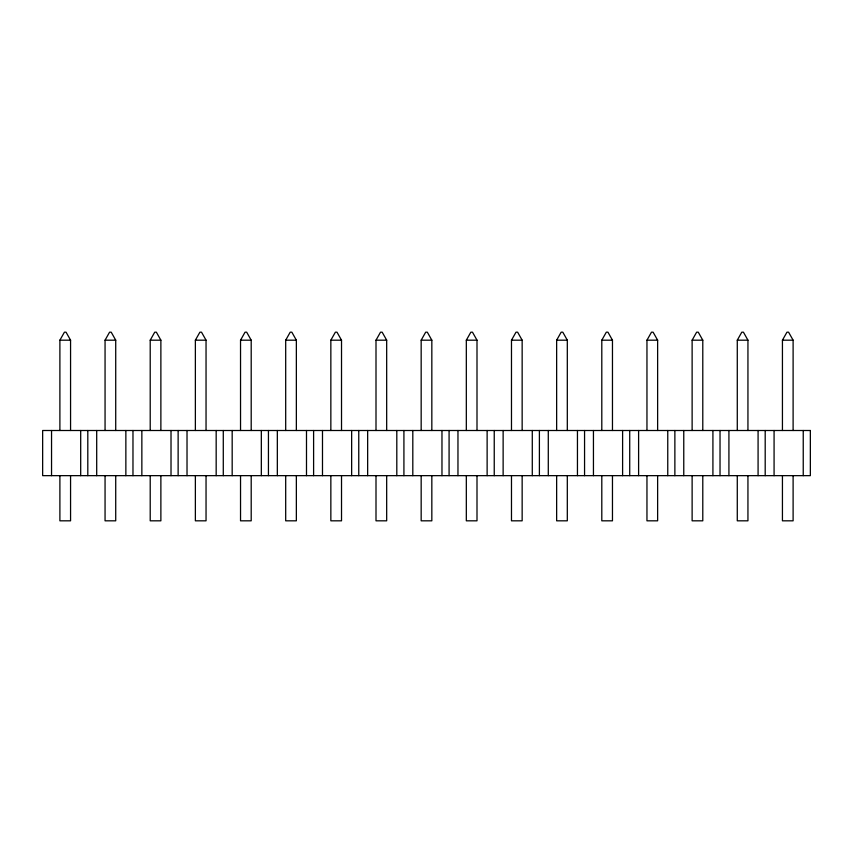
<?xml version="1.0" encoding="UTF-8"?>
<svg xmlns="http://www.w3.org/2000/svg" width="853" height="853" viewBox="0 0 853 853"><rect width="100%" height="100%" fill="white"/><g stroke="black" fill="none" stroke-linecap="round" stroke-linejoin="round"><path stroke-width="1.28" d="M59.891 430.498L59.891 340.187L64.412 332.18L66.044 332.18L70.564 340.187L70.564 430.498M105.058 430.498L105.058 340.187L109.568 332.18L111.21 332.18L115.72 340.187L115.72 430.498M150.213 430.498L150.213 340.187L154.734 332.18L156.366 332.18L160.876 340.187L160.876 430.498M195.369 430.498L195.369 340.187L199.89 332.18L201.521 332.18L206.042 340.187L206.042 430.498M240.535 430.498L240.535 340.187L245.046 332.18L246.688 332.18L251.198 340.187L251.198 430.498M285.691 430.498L285.691 340.187L290.201 332.18L291.843 332.18L296.354 340.187L296.354 430.498M330.847 430.498L330.847 340.187L335.368 332.18L336.999 332.18L341.52 340.187L341.52 430.498M376.002 430.498L376.002 340.187L380.523 332.18L382.155 332.18L386.676 340.187L386.676 430.498M421.169 430.498L421.169 340.187L425.679 332.18L427.321 332.18L431.831 340.187L431.831 430.498M466.324 430.498L466.324 340.187L470.845 332.18L472.477 332.18L476.998 340.187L476.998 430.498M511.48 430.498L511.48 340.187L516.001 332.18L517.632 332.18L522.153 340.187L522.153 430.498M556.646 430.498L556.646 340.187L561.157 332.18L562.799 332.18L567.309 340.187L567.309 430.498M601.802 430.498L601.802 340.187L606.312 332.18L607.954 332.18L612.465 340.187L612.465 430.498M646.958 430.498L646.958 340.187L651.479 332.18L653.11 332.18L657.631 340.187L657.631 430.498M692.124 430.498L692.124 340.187L696.634 332.18L698.266 332.18L702.787 340.187L702.787 430.498M737.28 430.498L737.28 340.187L741.79 332.18L743.432 332.18L747.942 340.187L747.942 430.498M782.436 430.498L782.436 340.187L786.956 332.18L788.588 332.18L793.109 340.187L793.109 430.498M59.891 340.187L70.564 340.187M105.058 340.187L115.72 340.187M150.213 340.187L160.876 340.187M195.369 340.187L206.042 340.187M240.535 340.187L251.198 340.187M285.691 340.187L296.354 340.187M330.847 340.187L341.52 340.187M376.002 340.187L386.676 340.187M421.169 340.187L431.831 340.187M466.324 340.187L476.998 340.187M511.48 340.187L522.153 340.187M556.646 340.187L567.309 340.187M601.802 340.187L612.465 340.187M646.958 340.187L657.631 340.187M692.124 340.187L702.787 340.187M737.28 340.187L747.942 340.187M782.436 340.187L793.109 340.187M803.238 430.498L803.238 475.654M793.109 475.654L793.109 520.82L782.436 520.82L782.436 475.654M774.076 430.498L774.076 475.654M765.194 430.498L765.194 475.654M758.082 430.498L758.082 475.654M747.942 475.654L747.942 520.82L737.28 520.82L737.28 475.654M728.92 430.498L728.92 475.654M720.028 430.498L720.028 475.654M712.916 430.498L712.916 475.654M702.787 475.654L702.787 520.82L692.124 520.82L692.124 475.654M683.765 430.498L683.765 475.654M674.872 430.498L674.872 475.654M667.76 430.498L667.76 475.654M657.631 475.654L657.631 520.82L646.958 520.82L646.958 475.654M638.609 430.498L638.609 475.654M629.717 430.498L629.717 475.654M622.605 430.498L622.605 475.654M612.465 475.654L612.465 520.82L601.802 520.82L601.802 475.654M593.443 430.498L593.443 475.654M584.561 430.498L584.561 475.654M577.449 430.498L577.449 475.654M567.309 475.654L567.309 520.82L556.646 520.82L556.646 475.654M548.287 430.498L548.287 475.654M539.395 430.498L539.395 475.654M532.283 430.498L532.283 475.654M522.153 475.654L522.153 520.82L511.48 520.82L511.48 475.654M503.131 430.498L503.131 475.654M494.239 430.498L494.239 475.654M487.127 430.498L487.127 475.654M476.998 475.654L476.998 520.82L466.324 520.82L466.324 475.654M457.965 430.498L457.965 475.654M449.083 430.498L449.083 475.654M441.971 430.498L441.971 475.654M431.831 475.654L431.831 520.82L421.169 520.82L421.169 475.654M412.809 430.498L412.809 475.654M403.917 430.498L403.917 475.654M396.805 430.498L396.805 475.654M386.676 475.654L386.676 520.82L376.002 520.82L376.002 475.654M367.654 430.498L367.654 475.654M358.761 430.498L358.761 475.654M351.649 430.498L351.649 475.654M341.52 475.654L341.52 520.82L330.847 520.82L330.847 475.654M322.487 430.498L322.487 475.654M313.605 430.498L313.605 475.654M306.494 430.498L306.494 475.654M296.354 475.654L296.354 520.82L285.691 520.82L285.691 475.654M277.332 430.498L277.332 475.654M268.439 430.498L268.439 475.654M261.327 430.498L261.327 475.654M251.198 475.654L251.198 520.82L240.535 520.82L240.535 475.654M232.176 430.498L232.176 475.654M223.283 430.498L223.283 475.654M216.172 430.498L216.172 475.654M206.042 475.654L206.042 520.82L195.369 520.82L195.369 475.654M187.02 430.498L187.02 475.654M178.128 430.498L178.128 475.654M171.016 430.498L171.016 475.654M160.876 475.654L160.876 520.82L150.213 520.82L150.213 475.654M141.854 430.498L141.854 475.654M132.972 430.498L132.972 475.654M125.86 430.498L125.86 475.654M115.72 475.654L115.72 520.82L105.058 520.82L105.058 475.654M96.698 430.498L96.698 475.654M87.806 430.498L87.806 475.654M80.694 430.498L80.694 475.654M70.564 475.654L70.564 520.82L59.891 520.82L59.891 475.654M51.543 430.498L51.543 475.654M810.35 430.498L42.65 430.498L42.65 475.654L810.35 475.654L810.35 430.498"/></g></svg>
